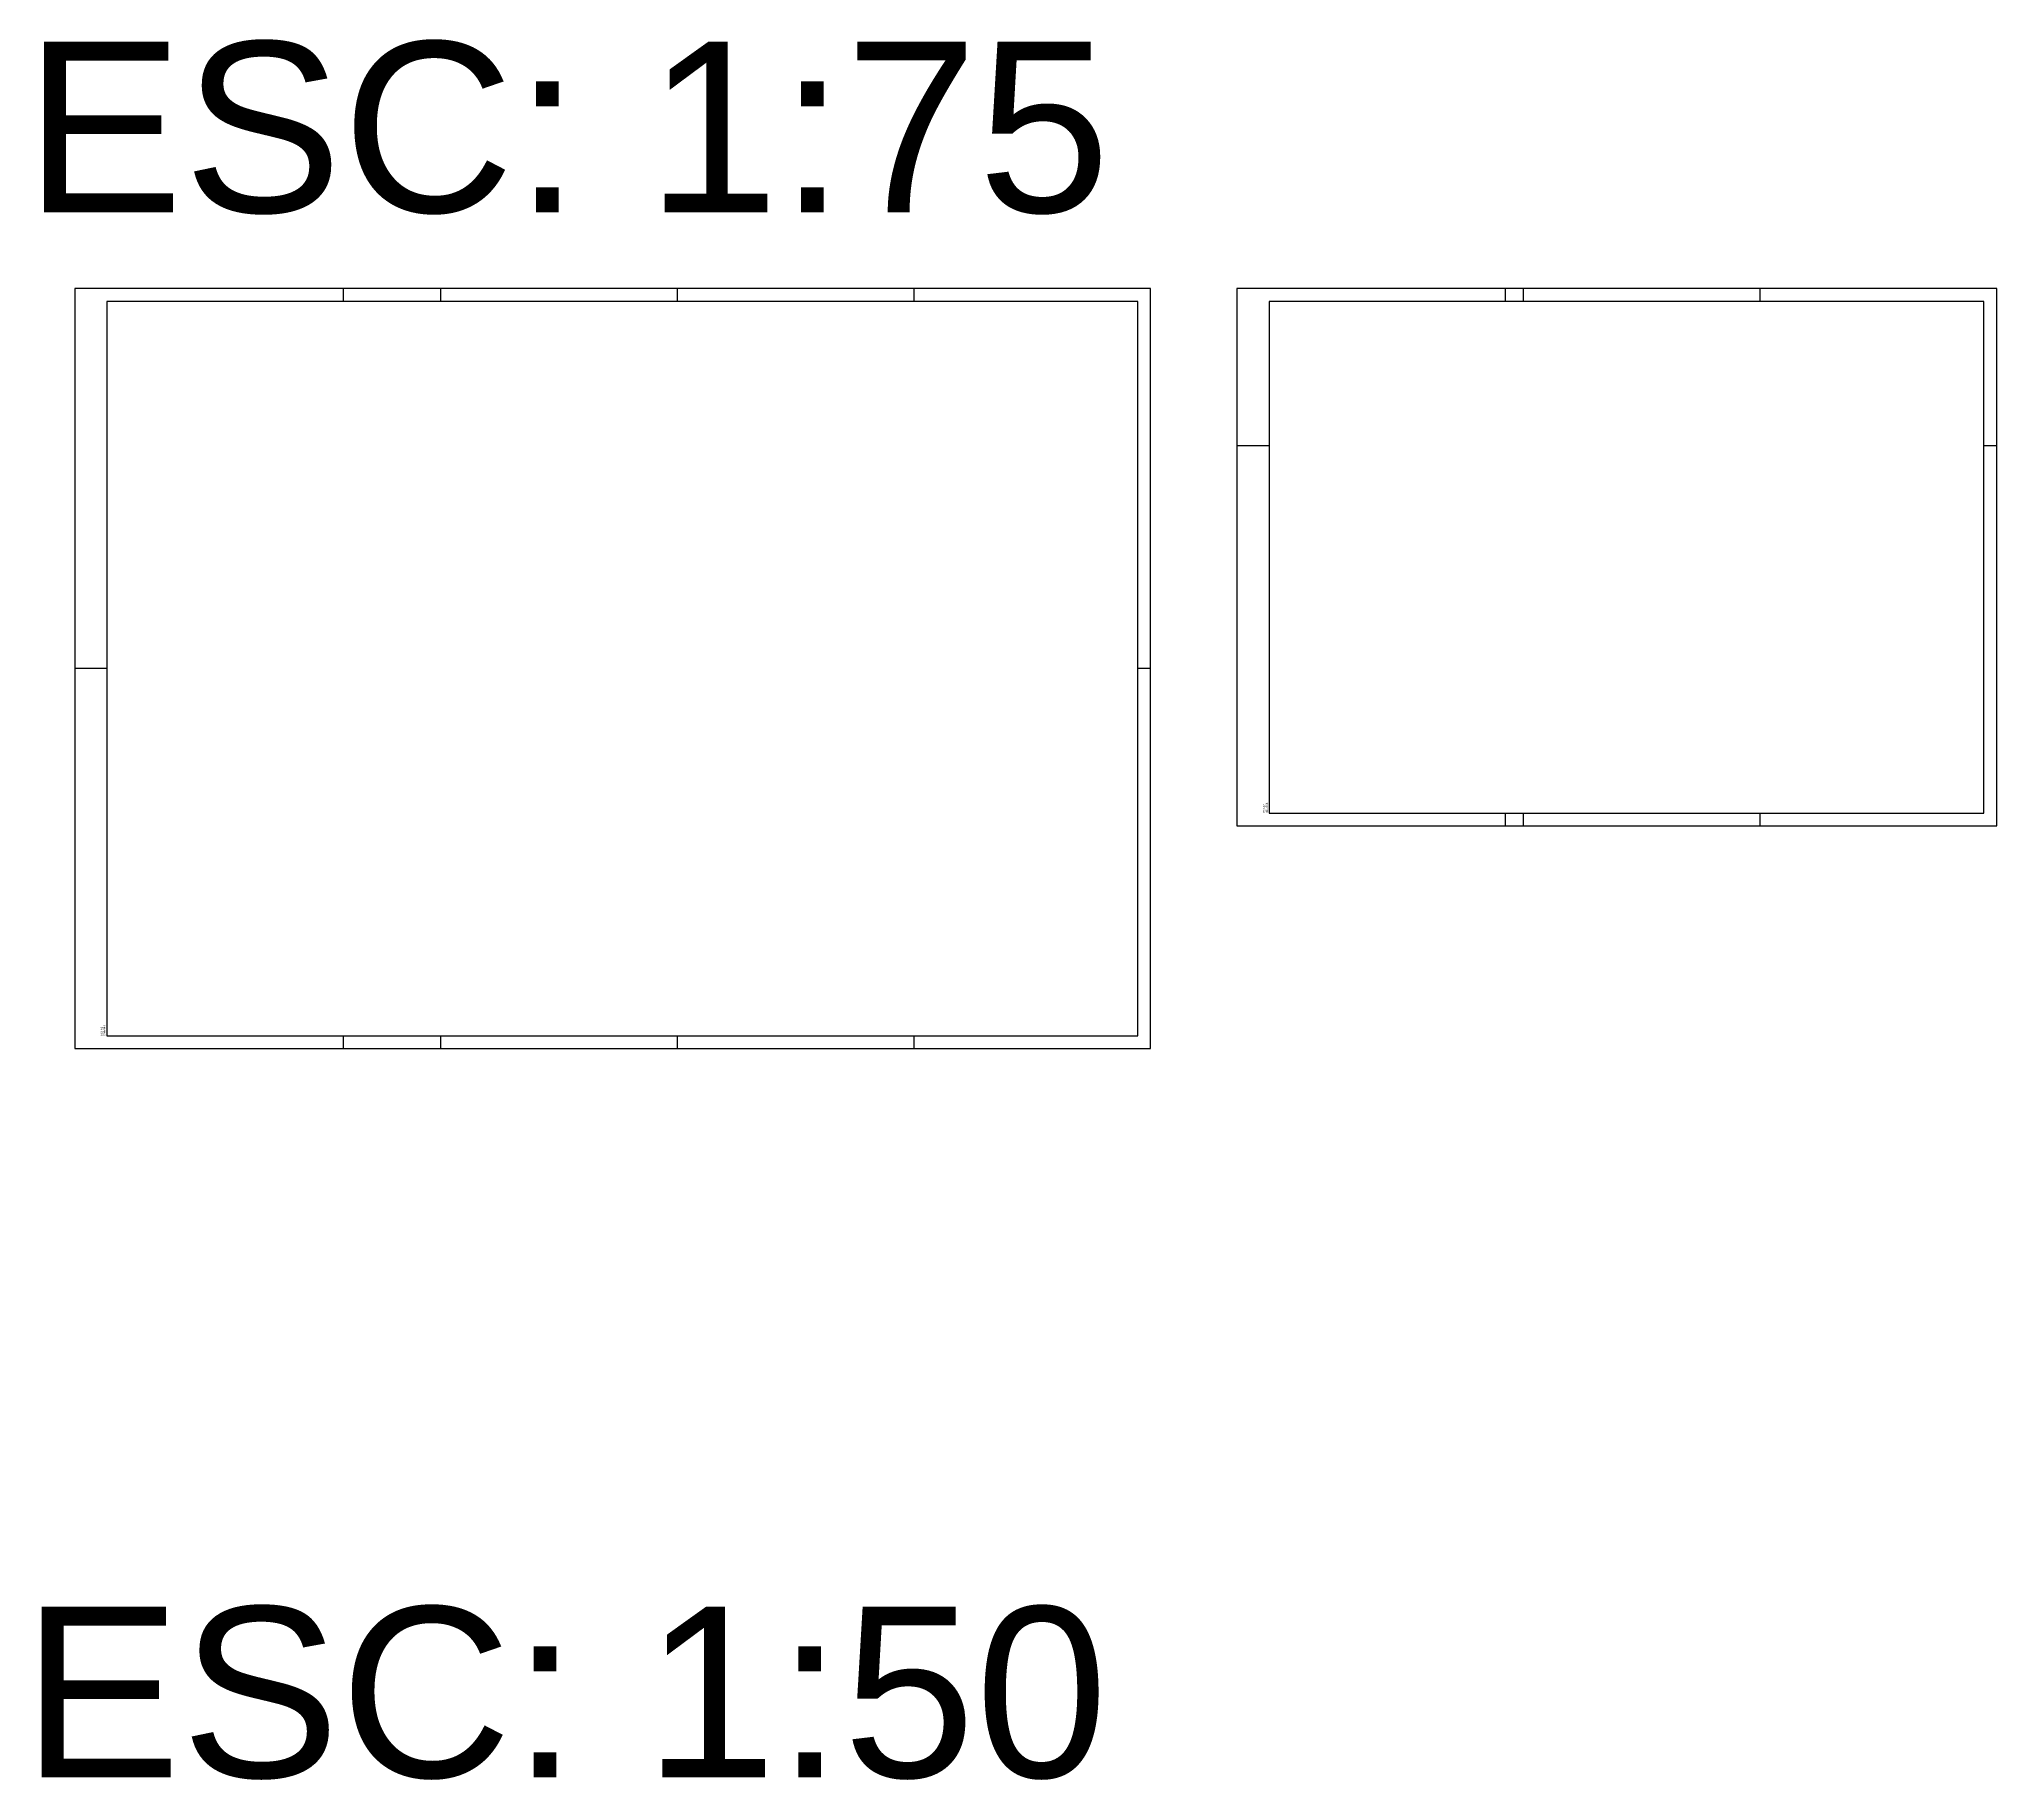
# Model space of a CAD drawing. Header units: millimetres. Extents: x 0 to 687901, y 0 to 346525.
# Drawn here: x 14452 to 25930, y 21579 to 31782 of the extents above; entities that cross this region are included whole.
import ezdxf

# ---------------------------------------------------------------- set-up
doc = ezdxf.new("R2010")
doc.units = ezdxf.units.MM
for name, color, linetype in [('ARQ_Prancha', 7, 'Continuous'), ('ARQ_Prancha lin_grossa', 111, 'Continuous'), ('ARQ_Texto', 7, 'Continuous')]:
    doc.layers.add(name, color=color, linetype=linetype)
doc.styles.add('ARIAL', font='arial.ttf')
doc.styles.add('DES-ROMANS', font='arial.ttf')

msp = doc.modelspace()

# ---------------------------------------------------------------- linework, layer by layer
at = {"layer": 'ARQ_Prancha'}
for p, q in [((16235, 30320), (16235, 30245)), ((16805, 30320), (16805, 30245)), ((18193, 30320), (18193, 30245)), ((19580, 30320), (19580, 30245)), ((20968, 30320), (20893, 30320)), ((23050, 30245), (23050, 30320)), ((23155, 30245), (23155, 30320)), ((24543, 30245), (24543, 30320)), ((25930, 30320), (25855, 30320)), ((21663, 29398), (21475, 29398)), ((25930, 29398), (25855, 29398)), ((14848, 28093), (14660, 28093)), ((20968, 28093), (20893, 28093)), ((23050, 27170), (23050, 27245)), ((23155, 27170), (23155, 27245)), ((24543, 27170), (24543, 27245)), ((16235, 25940), (16235, 25865)), ((16805, 25940), (16805, 25865)), ((18193, 25940), (18193, 25865)), ((19580, 25940), (19580, 25865))]:
    msp.add_line(p, q, dxfattribs=at)
for points in [[(14660, 25865), (20968, 25865), (20968, 30320), (14660, 30320)], [(21475, 27170), (25930, 27170), (25930, 30320), (21475, 30320)]]:
    msp.add_lwpolyline(points, close=True, dxfattribs=at)
at = {"layer": 'ARQ_Prancha lin_grossa'}
for points in [[(20893, 25940), (20893, 30245), (14848, 30245), (14848, 25940), (20893, 25940)], [(25855, 27245), (25855, 30245), (21663, 30245), (21663, 27245), (25855, 27245)]]:
    msp.add_lwpolyline(points, close=True, dxfattribs=at)

# ---------------------------------------------------------------- texts
at = {"layer": 'ARQ_Prancha', "style": 'DES-ROMANS'}
for s, p in [('ISO A2', (21638, 27247)), ('420x594', (21655, 27247)), ('ISO A1', (14823, 25942)), ('594x841', (14840, 25942))]:
    msp.add_text(s, height=11.2, rotation=90, dxfattribs=at).set_placement(p)
at = {"layer": 'ARQ_Texto', "style": 'ARIAL'}
for s, p in [('PRANCHAS - ESC: 1:75', (5362, 30767)), ('PRANCHAS - ESC: 1:50', (5348, 21593))]:
    msp.add_text(s, height=1000, dxfattribs=at).set_placement(p)

doc.saveas('drawing.dxf')
